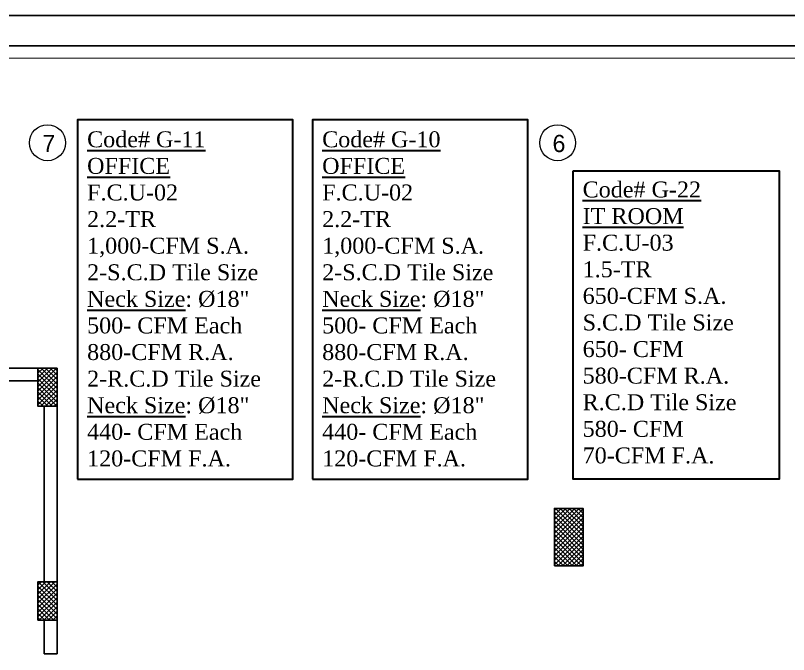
# Model space of a CAD drawing. Extents: x -432 to -365, y -145 to 173.
# Drawn here: x -399.32 to -387.19, y -117.49 to -107.47 of the extents above; entities that cross this region are included whole.
import ezdxf

# ---------------------------------------------------------------- set-up
doc = ezdxf.new("R2010")
doc.units = 0
doc.header["$MEASUREMENT"] = 0
doc.layers.add('AC-TEXT', color=15, linetype='Continuous', lineweight=30)
doc.layers.add('AXIS-TXT', color=171, linetype='Continuous', lineweight=20)
for name, color, linetype in [('COLHATCH', 5, 'Continuous'), ('column', 6, 'Continuous'), ('fram', 252, 'Continuous'), ('WALL', 4, 'Continuous')]:
    doc.layers.add(name, color=color, linetype=linetype)
doc.styles.add('AC', font='romans.shx', dxfattribs={"height": 0.2})
doc.styles.add('ARABY', font='sosa.shx')

msp = doc.modelspace()

# ---------------------------------------------------------------- hatches: boundary and pattern name
at = {"layer": 'COLHATCH', "linetype": 'Continuous'}
h = msp.add_hatch(dxfattribs=at)
h.set_pattern_fill('_USER', color=252, scale=0.05, angle=45, style=0, double=1, pattern_type=0)
h.set_pattern_definition([(45, (-202.924395, -132.77691), (-0.035355339, 0.035355339), []), (135, (-202.924395, -132.77691), (-0.035355339, -0.035355339), [])])
h.paths.add_polyline_path([(-382.484, -115.197), (-382.784, -115.197), (-382.784, -116.097), (-382.484, -116.097)])
h.paths.add_polyline_path([(-380.484, -115.197), (-381.284, -115.197), (-381.284, -115.497), (-380.484, -115.497)])
h.paths.add_polyline_path([(-378.534, -117.197), (-378.834, -117.197), (-378.834, -117.797), (-378.534, -117.797)])
h.paths.add_polyline_path([(-378.134, -120.777), (-378.934, -120.777), (-378.934, -121.077), (-378.134, -121.077)])
h.paths.add_polyline_path([(-380.684, -120.777), (-381.484, -120.777), (-381.484, -121.077), (-380.684, -121.077)])
h.paths.add_polyline_path([(-380.584, -125.827), (-381.484, -125.827), (-381.484, -126.127), (-380.584, -126.127)])
h.paths.add_polyline_path([(-378.134, -125.777), (-378.934, -125.777), (-378.934, -126.077), (-378.134, -126.077)])
h.paths.add_polyline_path([(-378.489, -132.047), (-378.989, -132.047), (-378.989, -132.397), (-378.489, -132.397)])
h.paths.add_polyline_path([(-380.392, -132.047), (-381.492, -132.047), (-381.492, -132.347), (-380.639, -132.347, -0.011587), (-380.655, -133.033), (-380.405, -133.043, 0.01656)])
h.paths.add_polyline_path([(-380.586, -134.777), (-380.84, -134.777, -0.040808), (-381.428, -137.116), (-381.192, -137.197, 0.04151)])
h.paths.add_polyline_path([(-382.484, -134.177), (-382.784, -134.177), (-382.784, -135.077), (-382.484, -135.077)])
h.paths.add_polyline_path([(-386.614, -134.177), (-387.014, -134.177), (-387.014, -135.077), (-386.614, -135.077)])
h.paths.add_polyline_path([(-390.414, -134.177), (-390.864, -134.177), (-390.864, -135.077), (-390.414, -135.077)])
h.paths.add_polyline_path([(-390.664, -135.997), (-390.964, -135.997), (-390.964, -136.897), (-390.664, -136.897)])
h.paths.add_polyline_path([(-398.514, -134.627, 1), (-399.114, -134.627, 1)])
h.paths.add_polyline_path([(-398.514, -136.447, 1), (-399.114, -136.447, 1)])
h.paths.add_polyline_path([(-406.514, -134.627, 1), (-407.114, -134.627, 1)])
h.paths.add_polyline_path([(-406.514, -136.447, 1), (-407.114, -136.447, 1)])
h.paths.add_polyline_path([(-414.764, -134.177), (-415.214, -134.177), (-415.214, -135.077), (-414.764, -135.077)])
h.paths.add_polyline_path([(-414.664, -135.997), (-414.964, -135.997), (-414.964, -136.897), (-414.664, -136.897)])
h.paths.add_polyline_path([(-418.614, -134.177), (-419.014, -134.177), (-419.014, -135.077), (-418.614, -135.077)])
h.paths.add_polyline_path([(-422.844, -134.177), (-423.144, -134.177), (-423.144, -135.077), (-422.844, -135.077)])
h.paths.add_polyline_path([(-424.789, -134.777), (-425.042, -134.777, 0.04151), (-424.437, -137.197), (-424.2, -137.116, -0.040808)])
h.paths.add_polyline_path([(-424.137, -132.047), (-425.237, -132.047, 0.01656), (-425.224, -133.043), (-424.974, -133.033, -0.011587), (-424.99, -132.347), (-424.137, -132.347)])
h.paths.add_polyline_path([(-426.64, -132.047), (-427.14, -132.047), (-427.14, -132.397), (-426.64, -132.397)])
h.paths.add_polyline_path([(-426.694, -125.777), (-427.494, -125.777), (-427.494, -126.077), (-426.694, -126.077)])
h.paths.add_polyline_path([(-424.144, -125.827), (-425.044, -125.827), (-425.044, -126.127), (-424.144, -126.127)])
h.paths.add_polyline_path([(-426.694, -120.777), (-427.494, -120.777), (-427.494, -121.077), (-426.694, -121.077)])
h.paths.add_polyline_path([(-424.144, -120.777), (-424.944, -120.777), (-424.944, -121.077), (-424.144, -121.077)])
h.paths.add_polyline_path([(-426.794, -117.197), (-427.094, -117.197), (-427.094, -117.797), (-426.794, -117.797)])
h.paths.add_polyline_path([(-424.344, -115.197), (-425.144, -115.197), (-425.144, -115.497), (-424.344, -115.497)])
h.paths.add_polyline_path([(-422.844, -115.197), (-423.144, -115.197), (-423.144, -116.097), (-422.844, -116.097)])
h.paths.add_polyline_path([(-418.564, -115.197), (-418.964, -115.197), (-418.964, -116.097), (-418.564, -116.097)])
h.paths.add_polyline_path([(-414.764, -115.197), (-415.214, -115.197), (-415.214, -116.097), (-414.764, -116.097)])
h.paths.add_polyline_path([(-405.414, -112.997), (-405.714, -112.997), (-405.714, -113.597), (-405.414, -113.597)])
h.paths.add_polyline_path([(-398.664, -112.997), (-398.964, -112.997), (-398.964, -113.597), (-398.664, -113.597)])
h.paths.add_polyline_path([(-398.664, -116.347), (-398.964, -116.347), (-398.964, -116.947), (-398.664, -116.947)])
h.paths.add_polyline_path([(-400.014, -115.197), (-405.714, -115.197), (-405.714, -116.947), (-405.414, -116.947), (-405.414, -115.497), (-400.314, -115.497), (-400.314, -116.947), (-400.014, -116.947)])
h.paths.add_polyline_path([(-390.414, -115.197), (-390.864, -115.197), (-390.864, -116.097), (-390.414, -116.097)])

# ---------------------------------------------------------------- linework, layer by layer
at = {"layer": 'AC-TEXT', "color": 34, "linetype": 'Continuous'}
for points in [[(-398.344, -114.74), (-394.966, -114.74), (-394.966, -109.11), (-398.344, -109.11)], [(-394.658, -114.74), (-391.28, -114.74), (-391.28, -109.11), (-394.658, -109.11)], [(-390.573, -109.905), (-387.34, -109.905), (-387.34, -114.74), (-390.573, -114.74)]]:
    msp.add_lwpolyline(points, close=True, dxfattribs=at)
at = {"layer": 'AXIS-TXT'}
for centre in [(-398.814, -109.466), (-390.814, -109.466)]:
    msp.add_circle(centre, 0.282, dxfattribs=at)
at = {"layer": 'column', "color": 252}
for points in [[(-398.664, -112.997), (-398.964, -112.997), (-398.964, -113.597), (-398.664, -113.597)], [(-390.864, -116.097), (-390.414, -116.097), (-390.414, -115.197), (-390.864, -115.197)], [(-398.664, -116.347), (-398.964, -116.347), (-398.964, -116.947), (-398.664, -116.947)]]:
    msp.add_lwpolyline(points, close=True, dxfattribs=at)
at = {"layer": 'fram'}
msp.add_line((-367.003, -107.949), (-431.049, -107.949), dxfattribs=at)
for points in [[(-431.526, -107.472), (-366.526, -107.472), (-366.526, -145.472), (-431.526, -145.472)], [(-374.58, -107.949), (-431.049, -107.949), (-431.049, -144.995), (-374.58, -144.995)]]:
    msp.add_lwpolyline(points, close=True, dxfattribs=at)
at = {"layer": 'WALL', "color": 252, "linetype": 'Continuous'}
for p, q in [((-405.714, -112.997), (-398.664, -112.997)), ((-398.664, -112.997), (-398.664, -117.477)), ((-405.014, -113.197), (-398.964, -113.197)), ((-398.964, -113.197), (-398.964, -113.597)), ((-398.964, -113.597), (-398.864, -113.597)), ((-398.864, -113.597), (-398.864, -116.347)), ((-390.864, -115.197), (-390.864, -116.097)), ((-390.414, -115.197), (-390.864, -115.197)), ((-390.414, -116.097), (-390.414, -115.197)), ((-390.864, -116.097), (-390.414, -116.097)), ((-398.864, -116.347), (-398.964, -116.347)), ((-398.964, -116.347), (-398.964, -116.947)), ((-398.964, -116.947), (-398.864, -116.947)), ((-398.864, -116.947), (-398.864, -117.477)), ((-398.664, -117.477), (-398.864, -117.477))]:
    msp.add_line(p, q, dxfattribs=at)
msp.add_lwpolyline([(-374.772, -108.141, 0.0192, 0.0192, 0), (-430.857, -108.141, 0.0192, 0.0192, 0), (-430.857, -144.803, 0.0192, 0.0192, 0), (-374.772, -144.803, 0.0192, 0.0192, 0)], format="xyseb", close=True, dxfattribs=at)

# ---------------------------------------------------------------- texts
at = {"layer": 'AC-TEXT', "color": 34, "linetype": 'Continuous', "char_height": 0.25, "width": 3.95146, "attachment_point": 7, "style": 'AC'}
for s, insert in [('\\A1;{\\fTimes New Roman|b0|i0|c0|p18;\\L\\C3;Code# G-11\\POFFICE\\P\\l\\C256;F.C.U-02\\L\\C3;\\P\\l\\C34;2.2-TR\\P\\C256;1,000-CFM S.A.\\P\\pt0;\\C34;2-S.C.D Tile Size \\P\\LNeck Size\\l: %%C18"\\P500- CFM Each\\P\\C256;880-CFM R.A.\\C34; \\P\\ptz;2-R.C.D Tile Size\\P\\LNeck Size\\l: %%C18"\\P440- CFM Each \\P\\C256;120-CFM F.A.}', (-398.193, -114.544)), ('\\A1;{\\fTimes New Roman|b0|i0|c0|p18;\\L\\C3;Code# G-10\\POFFICE\\P\\l\\C256;F.C.U-02\\L\\C3;\\P\\l\\C34;2.2-TR\\P\\C256;1,000-CFM S.A.\\P\\pt0;\\C34;2-S.C.D Tile Size \\P\\LNeck Size\\l: %%C18"\\P500- CFM Each\\P\\C256;880-CFM R.A.\\C34; \\P\\ptz;2-R.C.D Tile Size\\P\\LNeck Size\\l: %%C18"\\P440- CFM Each \\P\\C256;120-CFM F.A.}', (-394.507, -114.544)), ('\\A1;{\\fTimes New Roman|b0|i0|c0|p18;\\L\\C3;Code# G-22\\PIT ROOM\\P\\l\\C256;F.C.U-03\\L\\C3;\\P\\l\\C34;1.5-TR\\P\\C256;650-CFM S.A.\\P\\pt0;\\C34;S.C.D Tile Size\\P650- CFM \\P\\C256;580-CFM R.A.\\C34; \\P\\ptz;R.C.D Tile Size\\P580- CFM\\P\\C15;70-CFM F.A.}', (-390.422, -114.497))]:
    msp.add_mtext(s, dxfattribs=dict(at, insert=insert))
at = {"layer": 'AXIS-TXT', "style": 'ARABY'}
for s, p in [('7', (-398.894, -109.613, 0)), ('6', (-390.894, -109.613, 0))]:
    msp.add_text(s, height=0.27, dxfattribs=at).set_placement(p)

doc.saveas('drawing.dxf')
